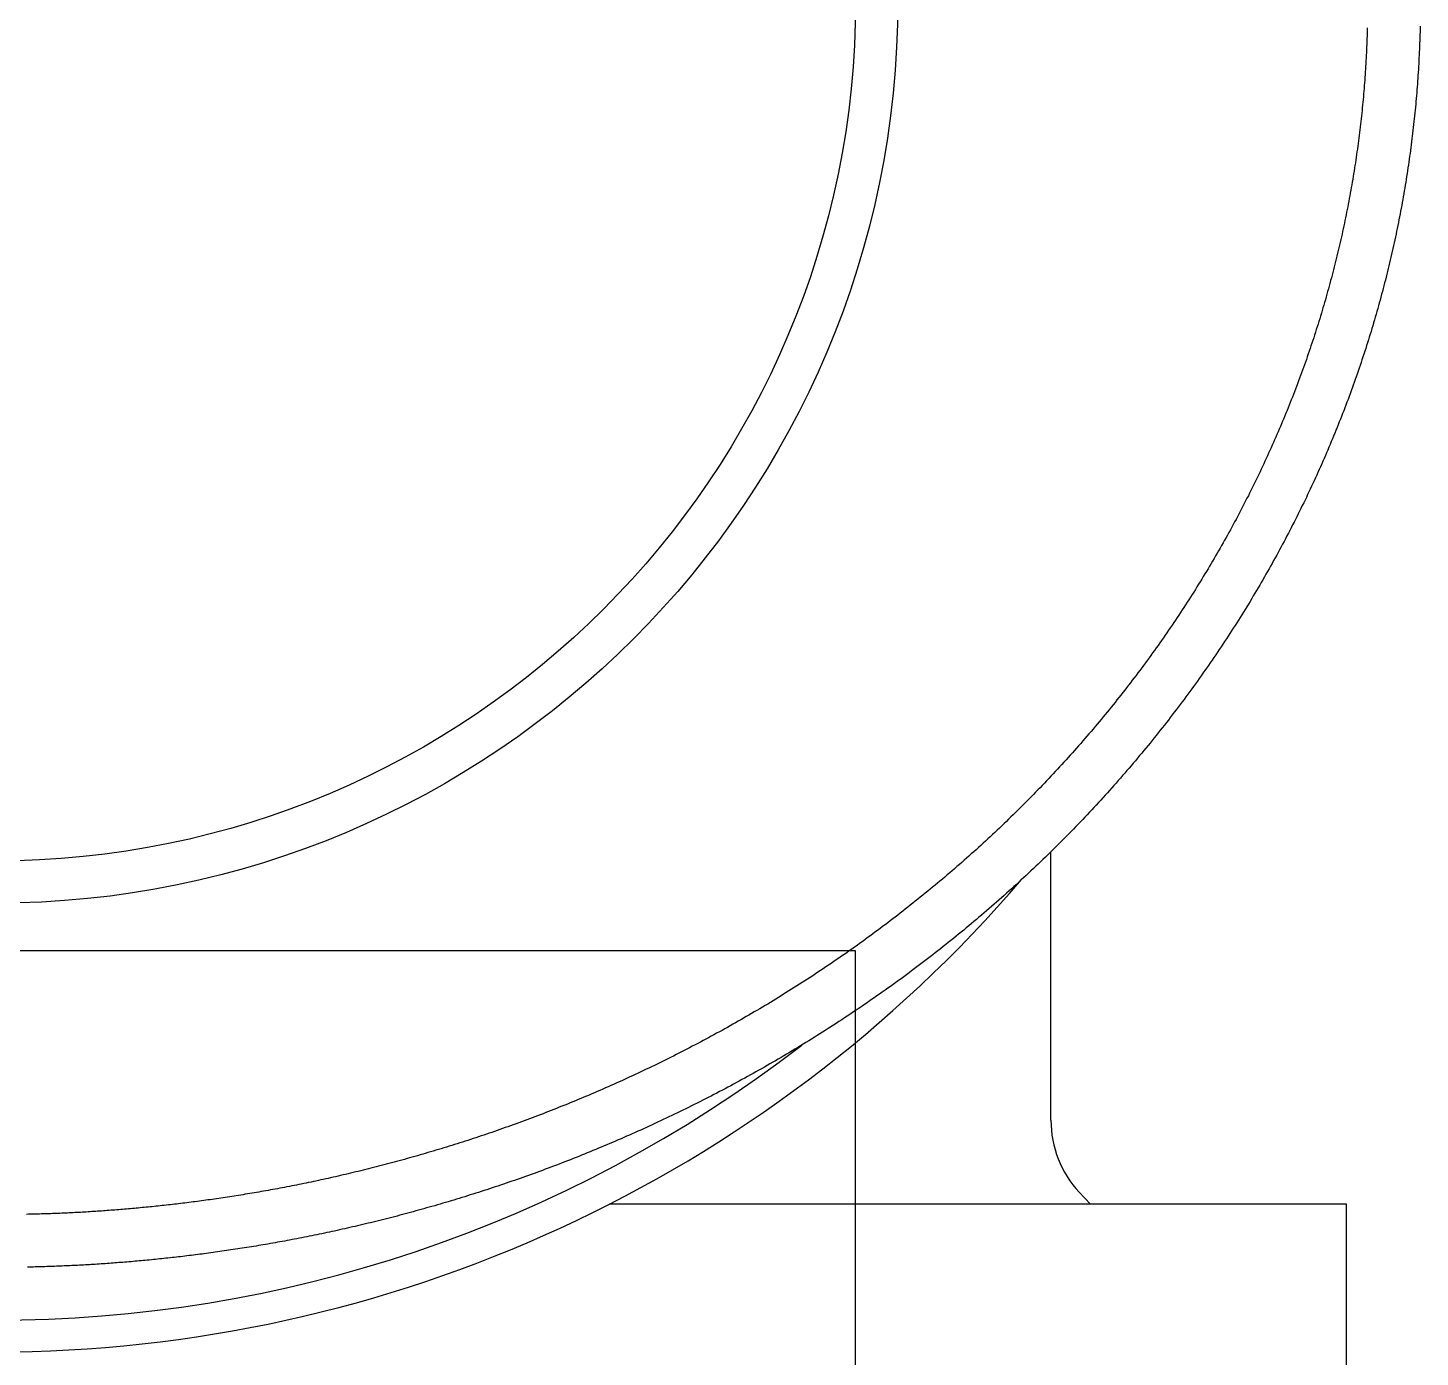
# Model space of a CAD drawing. Extents: x -20 to 97, y -32 to 49.
# Drawn here: x 81.62 to 94.81, y 21.15 to 33.74 of the extents above; entities that cross this region are included whole.
import ezdxf

# ---------------------------------------------------------------- set-up
doc = ezdxf.new("R2010")
doc.units = 0
doc.linetypes.add('DASHED', pattern=[19.05, 12.7, -6.35])
doc.layers.get('0').update_dxf_attribs({"linetype": 'CONTINUOUS'})

msp = doc.modelspace()

# ---------------------------------------------------------------- linework, layer by layer
at = {"color": 7, "linetype": 'CONTINUOUS'}
for p, q in [((91.3136, 23.3942), (91.3136, 25.9385)), ((91.5826, 22.7118), (91.687, 22.6)), ((94.1136, 22.6), (87.1343, 22.6)), ((94.1136, 4.2), (94.1136, 22.6))]:
    msp.add_line(p, q, dxfattribs=at)
at = {"color": 3, "linetype": 'DASHED'}
for p, q in [((89.4636, 25), (73.1636, 25)), ((89.4636, 0.4), (89.4636, 25))]:
    msp.add_line(p, q, dxfattribs=at)
at = {"color": 7}
for points in [[(94.8109, 33.7598, 0), (94.8103, 33.7324, 0), (94.8095, 33.7049, 0), (94.8088, 33.6775, 0), (94.8079, 33.6501, 0), (94.807, 33.6226, 0), (94.8059, 33.5952, 0), (94.8049, 33.5677, 0), (94.8037, 33.5403, 0), (94.8025, 33.5129, 0), (94.8012, 33.4854, 0), (94.7999, 33.458, 0), (94.7984, 33.4305, 0), (94.7969, 33.4031, 0), (94.7954, 33.3757, 0), (94.7937, 33.3482, 0), (94.792, 33.3208, 0), (94.7902, 33.2934, 0), (94.7884, 33.266, 0), (94.7864, 33.2385, 0), (94.7844, 33.2111, 0), (94.7824, 33.1837, 0), (94.7802, 33.1563, 0), (94.778, 33.1289, 0), (94.7757, 33.1014, 0), (94.7734, 33.074, 0), (94.771, 33.0466, 0), (94.7685, 33.0192, 0), (94.7659, 32.9918, 0), (94.7633, 32.9644, 0), (94.7606, 32.937, 0), (94.7578, 32.9096, 0), (94.7549, 32.8822, 0), (94.752, 32.8548, 0), (94.749, 32.8274, 0), (94.746, 32.8, 0), (94.7428, 32.7727, 0), (94.7396, 32.7453, 0), (94.7364, 32.7179, 0), (94.733, 32.6905, 0), (94.7296, 32.6632, 0), (94.7261, 32.6358, 0), (94.7226, 32.6084, 0), (94.7189, 32.5811, 0), (94.7152, 32.5537, 0), (94.7114, 32.5264, 0), (94.7076, 32.499, 0), (94.7037, 32.4717, 0), (94.6997, 32.4443, 0), (94.6956, 32.417, 0), (94.6915, 32.3896, 0), (94.6873, 32.3623, 0), (94.683, 32.335, 0), (94.6787, 32.3077, 0), (94.6743, 32.2803, 0), (94.6698, 32.253, 0), (94.6652, 32.2257, 0), (94.6606, 32.1984, 0), (94.6559, 32.1711, 0), (94.6511, 32.1438, 0), (94.6463, 32.1165, 0), (94.6414, 32.0892, 0), (94.6364, 32.0619, 0), (94.6313, 32.0347, 0), (94.6262, 32.0074, 0), (94.621, 31.9801, 0), (94.6157, 31.9529, 0), (94.6104, 31.9256, 0), (94.605, 31.8984, 0), (94.5995, 31.8711, 0), (94.5939, 31.8439, 0), (94.5883, 31.8166, 0), (94.5826, 31.7894, 0), (94.5768, 31.7622, 0), (94.571, 31.735, 0), (94.565, 31.7078, 0), (94.5591, 31.6805, 0), (94.553, 31.6534, 0), (94.5469, 31.6262, 0), (94.5406, 31.599, 0), (94.5344, 31.5718, 0), (94.528, 31.5446, 0), (94.5216, 31.5175, 0), (94.5151, 31.4903, 0), (94.5085, 31.4631, 0), (94.5019, 31.436, 0), (94.4952, 31.4089, 0), (94.4884, 31.3817, 0), (94.4815, 31.3546, 0), (94.4746, 31.3275, 0), (94.4676, 31.3004, 0), (94.4605, 31.2733, 0), (94.4533, 31.2462, 0), (94.4461, 31.2191, 0), (94.4388, 31.192, 0), (94.4315, 31.1649, 0), (94.424, 31.1379, 0), (94.4165, 31.1108, 0), (94.4089, 31.0838, 0), (94.4013, 31.0567, 0), (94.3935, 31.0297, 0), (94.3857, 31.0027, 0), (94.3778, 30.9757, 0), (94.3699, 30.9487, 0), (94.3619, 30.9217, 0), (94.3538, 30.8947, 0), (94.3456, 30.8677, 0), (94.3374, 30.8407, 0), (94.329, 30.8138, 0), (94.3207, 30.7868, 0), (94.3122, 30.7599, 0), (94.3037, 30.7329, 0), (94.2951, 30.706, 0), (94.2864, 30.6791, 0), (94.2776, 30.6522, 0), (94.2688, 30.6253, 0), (94.2599, 30.5984, 0), (94.2509, 30.5715, 0), (94.2419, 30.5447, 0), (94.2327, 30.5178, 0), (94.2235, 30.491, 0), (94.2143, 30.4641, 0), (94.2049, 30.4373, 0), (94.1955, 30.4105, 0), (94.186, 30.3837, 0), (94.1765, 30.3569, 0), (94.1668, 30.3301, 0), (94.1571, 30.3033, 0), (94.1473, 30.2766, 0), (94.1375, 30.2498, 0), (94.1275, 30.2231, 0), (94.1175, 30.1964, 0), (94.1074, 30.1697, 0), (94.0973, 30.143, 0), (94.087, 30.1163, 0), (94.0767, 30.0896, 0), (94.0664, 30.0629, 0), (94.0559, 30.0363, 0), (94.0454, 30.0096, 0), (94.0348, 29.983, 0), (94.0241, 29.9564, 0), (94.0133, 29.9298, 0), (94.0025, 29.9032, 0), (93.9916, 29.8766, 0), (93.9806, 29.85, 0), (93.9696, 29.8235, 0), (93.9585, 29.797, 0), (93.9473, 29.7704, 0), (93.936, 29.7439, 0), (93.9247, 29.7174, 0), (93.9132, 29.6909, 0), (93.9017, 29.6645, 0), (93.8902, 29.638, 0), (93.8785, 29.6116, 0), (93.8668, 29.5852, 0), (93.855, 29.5587, 0), (93.8431, 29.5323, 0), (93.8312, 29.506, 0), (93.8192, 29.4796, 0), (93.8071, 29.4532, 0), (93.7949, 29.4269, 0), (93.7826, 29.4006, 0), (93.7703, 29.3743, 0), (93.7579, 29.348, 0), (93.7454, 29.3217, 0), (93.7329, 29.2955, 0), (93.7203, 29.2692, 0), (93.7076, 29.243, 0), (93.6948, 29.2168, 0), (93.682, 29.1906, 0), (93.669, 29.1644, 0), (93.656, 29.1382, 0), (93.6429, 29.1121, 0), (93.6298, 29.086, 0), (93.6166, 29.0599, 0), (93.6033, 29.0338, 0), (93.5899, 29.0077, 0), (93.5764, 28.9816, 0), (93.5629, 28.9556, 0), (93.5493, 28.9296, 0), (93.5356, 28.9035, 0), (93.5218, 28.8776, 0), (93.508, 28.8516, 0), (93.4941, 28.8256, 0), (93.4801, 28.7997, 0), (93.466, 28.7738, 0), (93.4519, 28.7479, 0), (93.4377, 28.722, 0), (93.4234, 28.6961, 0), (93.409, 28.6703, 0), (93.3946, 28.6444, 0), (93.38, 28.6186, 0), (93.3654, 28.5928, 0), (93.3508, 28.5671, 0), (93.336, 28.5413, 0), (93.3212, 28.5156, 0), (93.3063, 28.4899, 0), (93.2913, 28.4642, 0), (93.2762, 28.4385, 0), (93.2611, 28.4128, 0), (93.2458, 28.3872, 0), (93.2306, 28.3616, 0), (93.2152, 28.336, 0), (93.1997, 28.3104, 0), (93.1842, 28.2849, 0), (93.1686, 28.2594, 0), (93.1529, 28.2339, 0), (93.1372, 28.2084, 0), (93.1214, 28.1829, 0), (93.1055, 28.1575, 0), (93.0895, 28.1321, 0), (93.0734, 28.1067, 0), (93.0573, 28.0813, 0), (93.0411, 28.056, 0), (93.0248, 28.0307, 0), (93.0084, 28.0054, 0), (92.992, 27.9801, 0), (92.9755, 27.9549, 0), (92.9589, 27.9296, 0), (92.9422, 27.9044, 0), (92.9255, 27.8793, 0), (92.9086, 27.8541, 0), (92.8917, 27.829, 0), (92.8748, 27.8039, 0), (92.8577, 27.7788, 0), (92.8406, 27.7538, 0), (92.8234, 27.7288, 0), (92.8061, 27.7038, 0), (92.7888, 27.6788, 0), (92.7713, 27.6539, 0), (92.7538, 27.629, 0), (92.7363, 27.6041, 0), (92.7186, 27.5793, 0), (92.7009, 27.5545, 0), (92.6831, 27.5297, 0), (92.6652, 27.5049, 0), (92.6472, 27.4802, 0), (92.6292, 27.4555, 0), (92.6111, 27.4308, 0), (92.5929, 27.4061, 0), (92.5746, 27.3815, 0), (92.5563, 27.3569, 0), (92.5379, 27.3324, 0), (92.5194, 27.3078, 0), (92.5008, 27.2833, 0), (92.4822, 27.2589, 0), (92.4635, 27.2344, 0), (92.4447, 27.2101, 0), (92.4258, 27.1857, 0), (92.4069, 27.1614, 0), (92.3879, 27.1371, 0), (92.3688, 27.1128, 0), (92.3496, 27.0886, 0), (92.3304, 27.0644, 0), (92.3111, 27.0403, 0), (92.2918, 27.0162, 0), (92.2723, 26.9921, 0), (92.2528, 26.9681, 0), (92.2332, 26.9441, 0), (92.2136, 26.9201, 0), (92.1939, 26.8962, 0), (92.1741, 26.8723, 0), (92.1542, 26.8485, 0), (92.1343, 26.8247, 0), (92.1143, 26.8009, 0), (92.0942, 26.7772, 0), (92.0741, 26.7535, 0), (92.0539, 26.7299, 0), (92.0336, 26.7063, 0), (92.0133, 26.6827, 0), (91.9929, 26.6592, 0), (91.9724, 26.6357, 0), (91.9518, 26.6123, 0), (91.9312, 26.5889, 0), (91.9106, 26.5656, 0), (91.8898, 26.5423, 0), (91.869, 26.519, 0), (91.8482, 26.4958, 0), (91.8272, 26.4727, 0), (91.8062, 26.4495, 0), (91.7852, 26.4265, 0), (91.764, 26.4034, 0), (91.7428, 26.3805, 0), (91.7216, 26.3575, 0), (91.7003, 26.3346, 0), (91.6789, 26.3118, 0), (91.6574, 26.289, 0), (91.6359, 26.2663, 0), (91.6144, 26.2436, 0), (91.5927, 26.2209, 0), (91.571, 26.1983, 0), (91.5493, 26.1758, 0), (91.5275, 26.1532, 0), (91.5056, 26.1308, 0), (91.4836, 26.1084, 0), (91.4616, 26.086, 0), (91.4396, 26.0637, 0), (91.4175, 26.0415, 0), (91.3953, 26.0193, 0), (91.373, 25.9971, 0), (91.3508, 25.9751, 0), (91.3284, 25.953, 0), (91.306, 25.931, 0), (91.2835, 25.9091, 0), (91.261, 25.8872, 0), (91.2384, 25.8654, 0), (91.2157, 25.8436, 0), (91.193, 25.8219, 0), (91.1703, 25.8002, 0), (91.1475, 25.7786, 0), (91.1246, 25.7571, 0), (91.1017, 25.7356, 0), (91.0787, 25.7141, 0), (91.0557, 25.6927, 0), (91.0326, 25.6714, 0), (91.0094, 25.6501, 0), (90.9863, 25.6289, 0), (90.963, 25.6077, 0), (90.9397, 25.5866, 0), (90.9164, 25.5656, 0), (90.893, 25.5446, 0), (90.8695, 25.5237, 0), (90.846, 25.5028, 0), (90.8225, 25.482, 0), (90.7989, 25.4612, 0), (90.7752, 25.4405, 0), (90.7515, 25.4198, 0), (90.7278, 25.3993, 0), (90.704, 25.3787, 0), (90.6801, 25.3583, 0), (90.6562, 25.3379, 0), (90.6323, 25.3175, 0), (90.6083, 25.2972, 0), (90.5843, 25.277, 0), (90.5602, 25.2568, 0), (90.5361, 25.2367, 0), (90.5119, 25.2167, 0), (90.4877, 25.1967, 0), (90.4634, 25.1767, 0), (90.4391, 25.1569, 0), (90.4148, 25.1371, 0), (90.3904, 25.1173, 0), (90.3659, 25.0976, 0), (90.3414, 25.078, 0), (90.3169, 25.0585, 0), (90.2924, 25.039, 0), (90.2678, 25.0195, 0), (90.2431, 25.0002, 0), (90.2184, 24.9808, 0), (90.1937, 24.9616, 0), (90.169, 24.9424, 0), (90.1442, 24.9233, 0), (90.1193, 24.9042, 0), (90.0944, 24.8853, 0), (90.0695, 24.8663, 0), (90.0446, 24.8475, 0), (90.0196, 24.8287, 0), (89.9945, 24.8099, 0), (89.9695, 24.7913, 0), (89.9444, 24.7727, 0), (89.9192, 24.7541, 0), (89.894, 24.7356, 0), (89.8688, 24.7172, 0), (89.8436, 24.6989, 0), (89.8183, 24.6806, 0), (89.793, 24.6624, 0), (89.7676, 24.6443, 0), (89.7423, 24.6262, 0), (89.7169, 24.6082, 0), (89.6914, 24.5903, 0), (89.6659, 24.5724, 0), (89.6404, 24.5546, 0), (89.6149, 24.5368, 0), (89.5893, 24.5192, 0), (89.5637, 24.5016, 0), (89.5381, 24.484, 0), (89.5124, 24.4665, 0), (89.4868, 24.4491, 0), (89.461, 24.4318, 0), (89.4353, 24.4145, 0), (89.4095, 24.3973, 0), (89.3837, 24.3802, 0), (89.3579, 24.3631, 0), (89.3321, 24.3461, 0), (89.3062, 24.3292, 0), (89.2803, 24.3123, 0), (89.2544, 24.2955, 0), (89.2284, 24.2788, 0), (89.2025, 24.2621, 0), (89.1765, 24.2455, 0), (89.1504, 24.229, 0), (89.1244, 24.2125, 0), (89.0983, 24.1962, 0), (89.0723, 24.1798, 0), (89.0461, 24.1636, 0), (89.02, 24.1474, 0), (88.9939, 24.1313, 0), (88.9677, 24.1152, 0), (88.9415, 24.0992, 0), (88.9153, 24.0833, 0), (88.8891, 24.0675, 0), (88.8628, 24.0517, 0), (88.8366, 24.036, 0), (88.8103, 24.0203, 0), (88.784, 24.0048, 0), (88.7576, 23.9893, 0), (88.7313, 23.9738, 0), (88.705, 23.9584, 0), (88.6786, 23.9431, 0), (88.6522, 23.9279, 0), (88.6258, 23.9128, 0), (88.5994, 23.8977, 0), (88.573, 23.8826, 0), (88.5465, 23.8677, 0), (88.5201, 23.8528, 0), (88.4936, 23.838, 0), (88.4671, 23.8232, 0), (88.4406, 23.8085, 0), (88.4141, 23.7939, 0), (88.3876, 23.7794, 0), (88.3611, 23.7649, 0), (88.3345, 23.7505, 0), (88.308, 23.7362, 0), (88.2814, 23.7219, 0), (88.2549, 23.7077, 0), (88.2283, 23.6936, 0), (88.2017, 23.6795, 0), (88.1751, 23.6655, 0), (88.1485, 23.6516, 0), (88.1219, 23.6378, 0), (88.0953, 23.624, 0), (88.0687, 23.6103, 0), (88.0421, 23.5967, 0), (88.0154, 23.5831, 0), (87.9888, 23.5696, 0), (87.9622, 23.5561, 0), (87.9355, 23.5428, 0), (87.9089, 23.5295, 0), (87.8822, 23.5162, 0), (87.8555, 23.5031, 0), (87.8289, 23.49, 0), (87.8022, 23.477, 0), (87.7755, 23.464, 0), (87.7489, 23.4511, 0), (87.7222, 23.4383, 0), (87.6955, 23.4256, 0), (87.6689, 23.4129, 0), (87.6422, 23.4002, 0), (87.6155, 23.3877, 0), (87.5888, 23.3752, 0), (87.5621, 23.3628, 0), (87.5354, 23.3504, 0), (87.5088, 23.3382, 0), (87.4821, 23.3259, 0), (87.4554, 23.3138, 0), (87.4287, 23.3017, 0), (87.402, 23.2897, 0), (87.3753, 23.2777, 0), (87.3487, 23.2659, 0), (87.322, 23.254, 0), (87.2953, 23.2423, 0), (87.2686, 23.2306, 0), (87.242, 23.219, 0), (87.2153, 23.2074, 0), (87.1886, 23.1959, 0), (87.162, 23.1845, 0), (87.1353, 23.1732, 0), (87.1087, 23.1619, 0), (87.082, 23.1506, 0), (87.0554, 23.1395, 0), (87.0287, 23.1284, 0), (87.0021, 23.1173, 0), (86.9755, 23.1064, 0), (86.9488, 23.0955, 0), (86.9222, 23.0846, 0), (86.8956, 23.0739, 0), (86.869, 23.0631, 0), (86.8424, 23.0525, 0), (86.8158, 23.0419, 0), (86.7892, 23.0314, 0), (86.7626, 23.0209, 0), (86.7361, 23.0106, 0), (86.7095, 23.0002, 0), (86.6829, 22.99, 0), (86.6564, 22.9798, 0), (86.6299, 22.9696, 0), (86.6033, 22.9596, 0), (86.5768, 22.9495, 0), (86.5503, 22.9396, 0), (86.5238, 22.9297, 0), (86.4973, 22.9199, 0), (86.4708, 22.9101, 0), (86.4444, 22.9004, 0), (86.4179, 22.8908, 0), (86.3915, 22.8812, 0), (86.365, 22.8717, 0), (86.3386, 22.8623, 0), (86.3122, 22.8529, 0), (86.2858, 22.8436, 0), (86.2594, 22.8343, 0), (86.2331, 22.8251, 0), (86.2067, 22.816, 0), (86.1804, 22.8069, 0), (86.1541, 22.7979, 0), (86.1278, 22.789, 0), (86.1015, 22.7801, 0), (86.0752, 22.7713, 0), (86.049, 22.7625, 0), (86.0227, 22.7538, 0), (85.9965, 22.7452, 0), (85.9703, 22.7366, 0), (85.9441, 22.7281, 0), (85.918, 22.7196, 0), (85.8919, 22.7112, 0), (85.8658, 22.7029, 0), (85.8397, 22.6946, 0), (85.8136, 22.6864, 0), (85.7876, 22.6783, 0), (85.7616, 22.6702, 0), (85.7356, 22.6621, 0), (85.7096, 22.6542, 0), (85.6837, 22.6463, 0), (85.6578, 22.6384, 0), (85.6319, 22.6306, 0), (85.606, 22.6229, 0), (85.5802, 22.6152, 0), (85.5544, 22.6076, 0), (85.5286, 22.6001, 0), (85.5029, 22.5926, 0), (85.4772, 22.5851, 0), (85.4515, 22.5778, 0), (85.4258, 22.5704, 0), (85.4002, 22.5632, 0), (85.3746, 22.556, 0), (85.3491, 22.5488, 0), (85.3236, 22.5418, 0), (85.2981, 22.5347, 0), (85.2726, 22.5278, 0), (85.2472, 22.5209, 0), (85.2218, 22.514, 0), (85.1965, 22.5072, 0), (85.1712, 22.5005, 0), (85.1459, 22.4938, 0), (85.1207, 22.4872, 0), (85.0955, 22.4806, 0), (85.0704, 22.4741, 0), (85.0453, 22.4677, 0), (85.0202, 22.4613, 0), (84.9951, 22.4549, 0), (84.9702, 22.4487, 0), (84.9452, 22.4424, 0), (84.9203, 22.4363, 0), (84.8954, 22.4301, 0), (84.8706, 22.4241, 0), (84.8458, 22.4181, 0), (84.8211, 22.4121, 0), (84.7964, 22.4063, 0), (84.7718, 22.4004, 0), (84.7472, 22.3946, 0), (84.7226, 22.3889, 0), (84.6981, 22.3833, 0), (84.6737, 22.3776, 0), (84.6493, 22.3721, 0), (84.6249, 22.3666, 0), (84.6006, 22.3611, 0), (84.5764, 22.3557, 0), (84.5522, 22.3504, 0), (84.528, 22.3451, 0), (84.5039, 22.3399, 0), (84.4799, 22.3347, 0), (84.4559, 22.3296, 0), (84.4319, 22.3245, 0), (84.4081, 22.3195, 0), (84.3842, 22.3145, 0), (84.3605, 22.3096, 0), (84.3368, 22.3048, 0), (84.3131, 22.2999, 0), (84.2895, 22.2952, 0), (84.266, 22.2905, 0), (84.2425, 22.2858, 0), (84.2191, 22.2812, 0), (84.1958, 22.2767, 0), (84.1725, 22.2722, 0), (84.1492, 22.2677, 0), (84.1261, 22.2633, 0), (84.103, 22.2589, 0), (84.0799, 22.2546, 0), (84.0569, 22.2504, 0), (84.034, 22.2462, 0), (84.0112, 22.242, 0), (83.9884, 22.2379, 0), (83.9657, 22.2338, 0), (83.943, 22.2298, 0), (83.9204, 22.2258, 0), (83.8979, 22.2219, 0), (83.8754, 22.218, 0), (83.853, 22.2142, 0), (83.8307, 22.2104, 0), (83.8085, 22.2067, 0), (83.7863, 22.203, 0), (83.7642, 22.1994, 0), (83.7421, 22.1958, 0), (83.7201, 22.1922, 0), (83.6982, 22.1887, 0), (83.6764, 22.1852, 0), (83.6546, 22.1818, 0), (83.6329, 22.1784, 0), (83.6113, 22.1751, 0), (83.5897, 22.1718, 0), (83.5683, 22.1685, 0), (83.5468, 22.1653, 0), (83.5255, 22.1622, 0), (83.5042, 22.159, 0), (83.4829, 22.1559, 0), (83.4618, 22.1529, 0), (83.4407, 22.1499, 0), (83.4196, 22.1469, 0), (83.3986, 22.144, 0), (83.3777, 22.1411, 0), (83.3568, 22.1382, 0), (83.336, 22.1354, 0), (83.3152, 22.1326, 0), (83.2945, 22.1299, 0), (83.2739, 22.1272, 0), (83.2533, 22.1245, 0), (83.2328, 22.1218, 0), (83.2123, 22.1192, 0), (83.1918, 22.1167, 0), (83.1715, 22.1141, 0), (83.1511, 22.1116, 0), (83.1309, 22.1092, 0), (83.1107, 22.1068, 0), (83.0905, 22.1044, 0), (83.0704, 22.102, 0), (83.0503, 22.0997, 0), (83.0303, 22.0974, 0), (83.0103, 22.0951, 0), (82.9904, 22.0929, 0), (82.9705, 22.0907, 0), (82.9507, 22.0885, 0), (82.9309, 22.0864, 0), (82.9111, 22.0843, 0), (82.8914, 22.0822, 0), (82.8718, 22.0802, 0), (82.8521, 22.0782, 0), (82.8326, 22.0762, 0), (82.813, 22.0742, 0), (82.7936, 22.0723, 0), (82.7741, 22.0704, 0), (82.7547, 22.0686, 0), (82.7353, 22.0667, 0), (82.716, 22.0649, 0), (82.6967, 22.0631, 0), (82.6774, 22.0614, 0), (82.6582, 22.0596, 0), (82.639, 22.0579, 0), (82.6199, 22.0563, 0), (82.6007, 22.0546, 0), (82.5817, 22.053, 0), (82.5626, 22.0514, 0), (82.5436, 22.0498, 0), (82.5246, 22.0483, 0), (82.5057, 22.0467, 0), (82.4867, 22.0453, 0), (82.4678, 22.0438, 0), (82.449, 22.0423, 0), (82.4302, 22.0409, 0), (82.4114, 22.0395, 0), (82.3926, 22.0382, 0), (82.3738, 22.0368, 0), (82.3551, 22.0355, 0), (82.3364, 22.0343, 0), (82.3178, 22.033, 0), (82.2991, 22.0318, 0), (82.2805, 22.0305, 0), (82.2619, 22.0294, 0), (82.2433, 22.0282, 0), (82.2248, 22.0271, 0), (82.2063, 22.026, 0), (82.1878, 22.0249, 0), (82.1693, 22.0238, 0), (82.1508, 22.0228, 0), (82.1324, 22.0218, 0), (82.1139, 22.0208, 0), (82.0955, 22.0198, 0), (82.0772, 22.0189, 0), (82.0588, 22.018, 0), (82.0404, 22.0171, 0), (82.0221, 22.0162, 0), (82.0038, 22.0154, 0), (81.9855, 22.0145, 0), (81.9672, 22.0137, 0), (81.9489, 22.013, 0), (81.9307, 22.0122, 0), (81.9124, 22.0115, 0), (81.8942, 22.0108, 0), (81.876, 22.0101, 0), (81.8577, 22.0095, 0), (81.8395, 22.0088, 0), (81.8214, 22.0082, 0), (81.8032, 22.0076, 0), (81.785, 22.0071, 0), (81.7668, 22.0065, 0), (81.7487, 22.006, 0), (81.7305, 22.0055, 0), (81.7124, 22.005, 0), (81.6942, 22.0046, 0), (81.6761, 22.0041, 0), (81.658, 22.0037, 0), (81.6398, 22.0033, 0), (81.6217, 22.003, 0)], [(94.3104, 33.7449, 0), (94.3097, 33.7188, 0), (94.309, 33.6926, 0), (94.3082, 33.6665, 0), (94.3073, 33.6403, 0), (94.3063, 33.6141, 0), (94.3053, 33.588, 0), (94.3042, 33.5618, 0), (94.303, 33.5357, 0), (94.3018, 33.5095, 0), (94.3005, 33.4834, 0), (94.2991, 33.4572, 0), (94.2977, 33.4311, 0), (94.2962, 33.4049, 0), (94.2946, 33.3788, 0), (94.293, 33.3526, 0), (94.2913, 33.3265, 0), (94.2895, 33.3004, 0), (94.2877, 33.2742, 0), (94.2858, 33.2481, 0), (94.2838, 33.2219, 0), (94.2818, 33.1958, 0), (94.2797, 33.1697, 0), (94.2775, 33.1435, 0), (94.2753, 33.1174, 0), (94.273, 33.0913, 0), (94.2706, 33.0652, 0), (94.2681, 33.039, 0), (94.2656, 33.0129, 0), (94.2631, 32.9868, 0), (94.2604, 32.9607, 0), (94.2577, 32.9346, 0), (94.2549, 32.9084, 0), (94.2521, 32.8823, 0), (94.2491, 32.8562, 0), (94.2462, 32.8301, 0), (94.2431, 32.804, 0), (94.24, 32.7779, 0), (94.2368, 32.7518, 0), (94.2335, 32.7257, 0), (94.2302, 32.6996, 0), (94.2268, 32.6735, 0), (94.2233, 32.6475, 0), (94.2198, 32.6214, 0), (94.2162, 32.5953, 0), (94.2126, 32.5692, 0), (94.2088, 32.5431, 0), (94.205, 32.5171, 0), (94.2012, 32.491, 0), (94.1972, 32.4649, 0), (94.1932, 32.4389, 0), (94.1891, 32.4128, 0), (94.185, 32.3868, 0), (94.1808, 32.3607, 0), (94.1765, 32.3347, 0), (94.1722, 32.3086, 0), (94.1678, 32.2826, 0), (94.1633, 32.2566, 0), (94.1587, 32.2305, 0), (94.1541, 32.2045, 0), (94.1494, 32.1785, 0), (94.1447, 32.1525, 0), (94.1398, 32.1265, 0), (94.1349, 32.1005, 0), (94.13, 32.0745, 0), (94.125, 32.0485, 0), (94.1199, 32.0225, 0), (94.1147, 31.9965, 0), (94.1095, 31.9705, 0), (94.1042, 31.9445, 0), (94.0988, 31.9185, 0), (94.0933, 31.8926, 0), (94.0878, 31.8666, 0), (94.0823, 31.8406, 0), (94.0766, 31.8147, 0), (94.0709, 31.7887, 0), (94.0651, 31.7628, 0), (94.0593, 31.7369, 0), (94.0533, 31.7109, 0), (94.0473, 31.685, 0), (94.0413, 31.6591, 0), (94.0352, 31.6332, 0), (94.029, 31.6073, 0), (94.0227, 31.5814, 0), (94.0164, 31.5555, 0), (94.01, 31.5296, 0), (94.0035, 31.5037, 0), (93.9969, 31.4778, 0), (93.9903, 31.4519, 0), (93.9836, 31.4261, 0), (93.9769, 31.4002, 0), (93.9701, 31.3744, 0), (93.9632, 31.3485, 0), (93.9562, 31.3227, 0), (93.9492, 31.2968, 0), (93.9421, 31.271, 0), (93.9349, 31.2452, 0), (93.9277, 31.2194, 0), (93.9204, 31.1936, 0), (93.913, 31.1678, 0), (93.9055, 31.142, 0), (93.898, 31.1162, 0), (93.8904, 31.0905, 0), (93.8828, 31.0647, 0), (93.875, 31.0389, 0), (93.8673, 31.0132, 0), (93.8594, 30.9875, 0), (93.8514, 30.9617, 0), (93.8434, 30.936, 0), (93.8354, 30.9103, 0), (93.8272, 30.8846, 0), (93.819, 30.8589, 0), (93.8107, 30.8332, 0), (93.8024, 30.8075, 0), (93.7939, 30.7818, 0), (93.7854, 30.7562, 0), (93.7769, 30.7305, 0), (93.7682, 30.7049, 0), (93.7595, 30.6792, 0), (93.7507, 30.6536, 0), (93.7419, 30.628, 0), (93.733, 30.6024, 0), (93.724, 30.5768, 0), (93.7149, 30.5512, 0), (93.7058, 30.5256, 0), (93.6966, 30.5, 0), (93.6873, 30.4745, 0), (93.678, 30.4489, 0), (93.6685, 30.4234, 0), (93.6591, 30.3979, 0), (93.6495, 30.3723, 0), (93.6399, 30.3468, 0), (93.6302, 30.3213, 0), (93.6204, 30.2958, 0), (93.6106, 30.2704, 0), (93.6006, 30.2449, 0), (93.5907, 30.2194, 0), (93.5806, 30.194, 0), (93.5705, 30.1685, 0), (93.5603, 30.1431, 0), (93.55, 30.1177, 0), (93.5397, 30.0923, 0), (93.5293, 30.0669, 0), (93.5188, 30.0416, 0), (93.5082, 30.0162, 0), (93.4976, 29.9908, 0), (93.4869, 29.9655, 0), (93.4761, 29.9402, 0), (93.4653, 29.9149, 0), (93.4544, 29.8896, 0), (93.4434, 29.8643, 0), (93.4323, 29.839, 0), (93.4212, 29.8137, 0), (93.41, 29.7885, 0), (93.3987, 29.7632, 0), (93.3874, 29.738, 0), (93.376, 29.7128, 0), (93.3645, 29.6876, 0), (93.3529, 29.6624, 0), (93.3413, 29.6373, 0), (93.3296, 29.6121, 0), (93.3178, 29.587, 0), (93.306, 29.5618, 0), (93.294, 29.5367, 0), (93.282, 29.5116, 0), (93.27, 29.4865, 0), (93.2578, 29.4615, 0), (93.2456, 29.4364, 0), (93.2333, 29.4114, 0), (93.221, 29.3863, 0), (93.2086, 29.3613, 0), (93.196, 29.3363, 0), (93.1835, 29.3113, 0), (93.1708, 29.2864, 0), (93.1581, 29.2614, 0), (93.1453, 29.2365, 0), (93.1324, 29.2116, 0), (93.1195, 29.1867, 0), (93.1065, 29.1618, 0), (93.0934, 29.1369, 0), (93.0803, 29.1121, 0), (93.067, 29.0872, 0), (93.0537, 29.0624, 0), (93.0403, 29.0376, 0), (93.0269, 29.0128, 0), (93.0134, 28.988, 0), (92.9998, 28.9633, 0), (92.9861, 28.9385, 0), (92.9723, 28.9138, 0), (92.9585, 28.8891, 0), (92.9446, 28.8644, 0), (92.9306, 28.8397, 0), (92.9166, 28.8151, 0), (92.9025, 28.7904, 0), (92.8883, 28.7658, 0), (92.874, 28.7412, 0), (92.8597, 28.7166, 0), (92.8453, 28.6921, 0), (92.8308, 28.6675, 0), (92.8162, 28.643, 0), (92.8016, 28.6185, 0), (92.7869, 28.594, 0), (92.7721, 28.5695, 0), (92.7572, 28.5451, 0), (92.7423, 28.5206, 0), (92.7273, 28.4962, 0), (92.7122, 28.4718, 0), (92.6971, 28.4475, 0), (92.6819, 28.4231, 0), (92.6666, 28.3988, 0), (92.6512, 28.3745, 0), (92.6357, 28.3502, 0), (92.6202, 28.3259, 0), (92.6046, 28.3017, 0), (92.589, 28.2775, 0), (92.5732, 28.2533, 0), (92.5574, 28.2291, 0), (92.5415, 28.205, 0), (92.5256, 28.1808, 0), (92.5095, 28.1567, 0), (92.4934, 28.1327, 0), (92.4772, 28.1086, 0), (92.461, 28.0846, 0), (92.4447, 28.0606, 0), (92.4283, 28.0366, 0), (92.4118, 28.0126, 0), (92.3952, 27.9887, 0), (92.3786, 27.9648, 0), (92.3619, 27.9409, 0), (92.3451, 27.9171, 0), (92.3283, 27.8932, 0), (92.3114, 27.8694, 0), (92.2944, 27.8456, 0), (92.2773, 27.8219, 0), (92.2602, 27.7982, 0), (92.243, 27.7745, 0), (92.2257, 27.7508, 0), (92.2084, 27.7271, 0), (92.1909, 27.7035, 0), (92.1734, 27.6799, 0), (92.1559, 27.6564, 0), (92.1382, 27.6328, 0), (92.1205, 27.6093, 0), (92.1027, 27.5858, 0), (92.0848, 27.5624, 0), (92.0669, 27.539, 0), (92.0489, 27.5156, 0), (92.0308, 27.4923, 0), (92.0127, 27.4689, 0), (91.9944, 27.4457, 0), (91.9762, 27.4224, 0), (91.9578, 27.3992, 0), (91.9394, 27.376, 0), (91.9209, 27.3528, 0), (91.9023, 27.3297, 0), (91.8837, 27.3067, 0), (91.865, 27.2836, 0), (91.8462, 27.2606, 0), (91.8273, 27.2376, 0), (91.8084, 27.2147, 0), (91.7894, 27.1918, 0), (91.7704, 27.1689, 0), (91.7513, 27.1461, 0), (91.7321, 27.1233, 0), (91.7129, 27.1006, 0), (91.6935, 27.0778, 0), (91.6742, 27.0552, 0), (91.6547, 27.0325, 0), (91.6352, 27.0099, 0), (91.6156, 26.9874, 0), (91.596, 26.9649, 0), (91.5763, 26.9424, 0), (91.5565, 26.92, 0), (91.5367, 26.8976, 0), (91.5168, 26.8752, 0), (91.4968, 26.8529, 0), (91.4768, 26.8306, 0), (91.4567, 26.8084, 0), (91.4366, 26.7862, 0), (91.4163, 26.7641, 0), (91.3961, 26.742, 0), (91.3757, 26.7199, 0), (91.3553, 26.6979, 0), (91.3349, 26.6759, 0), (91.3143, 26.654, 0), (91.2938, 26.6321, 0), (91.2731, 26.6103, 0), (91.2524, 26.5885, 0), (91.2316, 26.5668, 0), (91.2108, 26.5451, 0), (91.1899, 26.5234, 0), (91.169, 26.5018, 0), (91.148, 26.4802, 0), (91.1269, 26.4587, 0), (91.1058, 26.4373, 0), (91.0846, 26.4159, 0), (91.0634, 26.3945, 0), (91.0421, 26.3732, 0), (91.0207, 26.3519, 0), (90.9993, 26.3307, 0), (90.9778, 26.3095, 0), (90.9563, 26.2884, 0), (90.9347, 26.2673, 0), (90.9131, 26.2463, 0), (90.8914, 26.2254, 0), (90.8696, 26.2044, 0), (90.8478, 26.1836, 0), (90.826, 26.1628, 0), (90.804, 26.142, 0), (90.7821, 26.1213, 0), (90.76, 26.1006, 0), (90.738, 26.08, 0), (90.7158, 26.0595, 0), (90.6937, 26.039, 0), (90.6714, 26.0185, 0), (90.6491, 25.9982, 0), (90.6268, 25.9778, 0), (90.6044, 25.9575, 0), (90.582, 25.9373, 0), (90.5595, 25.9171, 0), (90.5369, 25.897, 0), (90.5144, 25.8769, 0), (90.4917, 25.8569, 0), (90.469, 25.837, 0), (90.4463, 25.8171, 0), (90.4235, 25.7972, 0), (90.4007, 25.7774, 0), (90.3778, 25.7577, 0), (90.3549, 25.738, 0), (90.3319, 25.7184, 0), (90.3089, 25.6988, 0), (90.2858, 25.6793, 0), (90.2627, 25.6599, 0), (90.2396, 25.6405, 0), (90.2164, 25.6212, 0), (90.1931, 25.6019, 0), (90.1698, 25.5827, 0), (90.1465, 25.5635, 0), (90.1231, 25.5444, 0), (90.0997, 25.5253, 0), (90.0763, 25.5063, 0), (90.0528, 25.4874, 0), (90.0292, 25.4685, 0), (90.0056, 25.4497, 0), (89.982, 25.431, 0), (89.9584, 25.4123, 0), (89.9346, 25.3936, 0), (89.9109, 25.3751, 0), (89.8871, 25.3566, 0), (89.8633, 25.3381, 0), (89.8394, 25.3197, 0), (89.8155, 25.3014, 0), (89.7916, 25.2831, 0), (89.7676, 25.2649, 0), (89.7436, 25.2467, 0), (89.7196, 25.2287, 0), (89.6955, 25.2106, 0), (89.6713, 25.1927, 0), (89.6472, 25.1748, 0), (89.623, 25.1569, 0), (89.5988, 25.1391, 0), (89.5745, 25.1214, 0), (89.5502, 25.1038, 0), (89.5259, 25.0862, 0), (89.5015, 25.0687, 0), (89.4771, 25.0512, 0), (89.4527, 25.0338, 0), (89.4282, 25.0165, 0), (89.4037, 24.9992, 0), (89.3792, 24.982, 0), (89.3546, 24.9649, 0), (89.3301, 24.9478, 0), (89.3054, 24.9308, 0), (89.2808, 24.9138, 0), (89.2561, 24.8969, 0), (89.2314, 24.8801, 0), (89.2067, 24.8633, 0), (89.1819, 24.8466, 0), (89.1572, 24.83, 0), (89.1323, 24.8135, 0), (89.1075, 24.797, 0), (89.0826, 24.7805, 0), (89.0577, 24.7641, 0), (89.0328, 24.7478, 0), (89.0079, 24.7316, 0), (88.9829, 24.7154, 0), (88.9579, 24.6993, 0), (88.9329, 24.6832, 0), (88.9079, 24.6673, 0), (88.8828, 24.6513, 0), (88.8577, 24.6355, 0), (88.8326, 24.6197, 0), (88.8075, 24.604, 0), (88.7823, 24.5883, 0), (88.7572, 24.5727, 0), (88.732, 24.5572, 0), (88.7068, 24.5417, 0), (88.6815, 24.5263, 0), (88.6563, 24.511, 0), (88.631, 24.4957, 0), (88.6057, 24.4805, 0), (88.5804, 24.4654, 0), (88.5551, 24.4503, 0), (88.5297, 24.4353, 0), (88.5044, 24.4204, 0), (88.479, 24.4055, 0), (88.4536, 24.3907, 0), (88.4282, 24.3759, 0), (88.4027, 24.3612, 0), (88.3773, 24.3466, 0), (88.3518, 24.3321, 0), (88.3264, 24.3176, 0), (88.3009, 24.3032, 0), (88.2754, 24.2888, 0), (88.2499, 24.2745, 0), (88.2244, 24.2603, 0), (88.1988, 24.2462, 0), (88.1733, 24.2321, 0), (88.1477, 24.2181, 0), (88.1221, 24.2041, 0), (88.0965, 24.1902, 0), (88.071, 24.1764, 0), (88.0454, 24.1627, 0), (88.0197, 24.149, 0), (87.9941, 24.1354, 0), (87.9685, 24.1218, 0), (87.9428, 24.1083, 0), (87.9172, 24.0949, 0), (87.8915, 24.0815, 0), (87.8659, 24.0683, 0), (87.8402, 24.055, 0), (87.8145, 24.0419, 0), (87.7889, 24.0288, 0), (87.7632, 24.0158, 0), (87.7375, 24.0028, 0), (87.7118, 23.9899, 0), (87.6861, 23.9771, 0), (87.6604, 23.9643, 0), (87.6347, 23.9517, 0), (87.6089, 23.939, 0), (87.5832, 23.9265, 0), (87.5575, 23.914, 0), (87.5318, 23.9015, 0), (87.506, 23.8892, 0), (87.4803, 23.8769, 0), (87.4546, 23.8646, 0), (87.4288, 23.8525, 0), (87.4031, 23.8403, 0), (87.3774, 23.8283, 0), (87.3516, 23.8163, 0), (87.3259, 23.8044, 0), (87.3001, 23.7926, 0), (87.2744, 23.7808, 0), (87.2487, 23.7691, 0), (87.2229, 23.7574, 0), (87.1972, 23.7458, 0), (87.1714, 23.7343, 0), (87.1457, 23.7228, 0), (87.1199, 23.7114, 0), (87.0942, 23.7001, 0), (87.0685, 23.6888, 0), (87.0427, 23.6776, 0), (87.017, 23.6664, 0), (86.9913, 23.6553, 0), (86.9655, 23.6443, 0), (86.9398, 23.6333, 0), (86.9141, 23.6224, 0), (86.8884, 23.6116, 0), (86.8626, 23.6008, 0), (86.8369, 23.5901, 0), (86.8112, 23.5795, 0), (86.7855, 23.5689, 0), (86.7598, 23.5584, 0), (86.7341, 23.5479, 0), (86.7084, 23.5375, 0), (86.6828, 23.5272, 0), (86.6571, 23.5169, 0), (86.6314, 23.5067, 0), (86.6058, 23.4965, 0), (86.5801, 23.4864, 0), (86.5544, 23.4764, 0), (86.5288, 23.4664, 0), (86.5032, 23.4565, 0), (86.4775, 23.4467, 0), (86.4519, 23.4369, 0), (86.4263, 23.4272, 0), (86.4007, 23.4175, 0), (86.3751, 23.4079, 0), (86.3495, 23.3984, 0), (86.324, 23.3889, 0), (86.2984, 23.3795, 0), (86.2728, 23.3701, 0), (86.2473, 23.3608, 0), (86.2218, 23.3515, 0), (86.1962, 23.3424, 0), (86.1707, 23.3332, 0), (86.1452, 23.3242, 0), (86.1197, 23.3152, 0), (86.0943, 23.3062, 0), (86.0688, 23.2974, 0), (86.0434, 23.2886, 0), (86.0179, 23.2798, 0), (85.9925, 23.2711, 0), (85.9671, 23.2625, 0), (85.9417, 23.2539, 0), (85.9164, 23.2454, 0), (85.891, 23.2369, 0), (85.8657, 23.2285, 0), (85.8404, 23.2202, 0), (85.8151, 23.2119, 0), (85.7898, 23.2036, 0), (85.7645, 23.1955, 0), (85.7393, 23.1874, 0), (85.7141, 23.1793, 0), (85.6889, 23.1713, 0), (85.6637, 23.1634, 0), (85.6386, 23.1555, 0), (85.6134, 23.1477, 0), (85.5883, 23.14, 0), (85.5632, 23.1323, 0), (85.5382, 23.1246, 0), (85.5132, 23.117, 0), (85.4882, 23.1095, 0), (85.4632, 23.1021, 0), (85.4382, 23.0946, 0), (85.4133, 23.0873, 0), (85.3884, 23.08, 0), (85.3635, 23.0728, 0), (85.3387, 23.0656, 0), (85.3139, 23.0585, 0), (85.2891, 23.0514, 0), (85.2644, 23.0444, 0), (85.2397, 23.0374, 0), (85.215, 23.0305, 0), (85.1903, 23.0237, 0), (85.1657, 23.0169, 0), (85.1411, 23.0102, 0), (85.1166, 23.0035, 0), (85.092, 22.9969, 0), (85.0676, 22.9903, 0), (85.0431, 22.9838, 0), (85.0187, 22.9773, 0), (84.9943, 22.9709, 0), (84.97, 22.9646, 0), (84.9457, 22.9583, 0), (84.9214, 22.9521, 0), (84.8972, 22.9459, 0), (84.873, 22.9398, 0), (84.8488, 22.9337, 0), (84.8247, 22.9277, 0), (84.8007, 22.9217, 0), (84.7766, 22.9158, 0), (84.7527, 22.91, 0), (84.7287, 22.9042, 0), (84.7048, 22.8984, 0), (84.681, 22.8927, 0), (84.6571, 22.8871, 0), (84.6334, 22.8815, 0), (84.6097, 22.876, 0), (84.586, 22.8705, 0), (84.5623, 22.8651, 0), (84.5388, 22.8597, 0), (84.5152, 22.8544, 0), (84.4917, 22.8491, 0), (84.4683, 22.8439, 0), (84.4449, 22.8388, 0), (84.4216, 22.8337, 0), (84.3983, 22.8286, 0), (84.375, 22.8236, 0), (84.3518, 22.8186, 0), (84.3287, 22.8137, 0), (84.3056, 22.8089, 0), (84.2826, 22.8041, 0), (84.2596, 22.7993, 0), (84.2367, 22.7946, 0), (84.2139, 22.79, 0), (84.1911, 22.7854, 0), (84.1683, 22.7808, 0), (84.1456, 22.7763, 0), (84.123, 22.7719, 0), (84.1004, 22.7675, 0), (84.0779, 22.7631, 0), (84.0555, 22.7588, 0), (84.0331, 22.7546, 0), (84.0107, 22.7504, 0), (83.9885, 22.7462, 0), (83.9662, 22.7421, 0), (83.9441, 22.738, 0), (83.922, 22.734, 0), (83.9, 22.73, 0), (83.878, 22.7261, 0), (83.8561, 22.7222, 0), (83.8343, 22.7184, 0), (83.8125, 22.7146, 0), (83.7908, 22.7108, 0), (83.7691, 22.7071, 0), (83.7475, 22.7035, 0), (83.726, 22.6999, 0), (83.7046, 22.6963, 0), (83.6832, 22.6928, 0), (83.6619, 22.6893, 0), (83.6406, 22.6858, 0), (83.6195, 22.6824, 0), (83.5983, 22.6791, 0), (83.5773, 22.6758, 0), (83.5563, 22.6725, 0), (83.5354, 22.6693, 0), (83.5146, 22.6661, 0), (83.4938, 22.663, 0), (83.4731, 22.6599, 0), (83.4524, 22.6568, 0), (83.4319, 22.6538, 0), (83.4113, 22.6508, 0), (83.3909, 22.6478, 0), (83.3704, 22.6449, 0), (83.3501, 22.642, 0), (83.3298, 22.6392, 0), (83.3096, 22.6364, 0), (83.2894, 22.6336, 0), (83.2692, 22.6309, 0), (83.2492, 22.6282, 0), (83.2292, 22.6256, 0), (83.2092, 22.623, 0), (83.1893, 22.6204, 0), (83.1694, 22.6178, 0), (83.1496, 22.6153, 0), (83.1299, 22.6128, 0), (83.1102, 22.6104, 0), (83.0905, 22.608, 0), (83.0709, 22.6056, 0), (83.0514, 22.6032, 0), (83.0319, 22.6009, 0), (83.0124, 22.5986, 0), (82.993, 22.5964, 0), (82.9737, 22.5942, 0), (82.9543, 22.592, 0), (82.9351, 22.5898, 0), (82.9159, 22.5877, 0), (82.8967, 22.5856, 0), (82.8775, 22.5836, 0), (82.8585, 22.5815, 0), (82.8394, 22.5795, 0), (82.8204, 22.5775, 0), (82.8014, 22.5756, 0), (82.7825, 22.5737, 0), (82.7636, 22.5718, 0), (82.7448, 22.5699, 0), (82.726, 22.5681, 0), (82.7072, 22.5663, 0), (82.6885, 22.5645, 0), (82.6698, 22.5628, 0), (82.6511, 22.561, 0), (82.6325, 22.5593, 0), (82.6139, 22.5577, 0), (82.5953, 22.556, 0), (82.5768, 22.5544, 0), (82.5583, 22.5528, 0), (82.5399, 22.5512, 0), (82.5215, 22.5497, 0), (82.5031, 22.5482, 0), (82.4847, 22.5467, 0), (82.4664, 22.5452, 0), (82.4481, 22.5438, 0), (82.4298, 22.5423, 0), (82.4116, 22.541, 0), (82.3934, 22.5396, 0), (82.3752, 22.5382, 0), (82.357, 22.5369, 0), (82.3389, 22.5356, 0), (82.3208, 22.5344, 0), (82.3027, 22.5331, 0), (82.2847, 22.5319, 0), (82.2666, 22.5307, 0), (82.2486, 22.5295, 0), (82.2307, 22.5284, 0), (82.2127, 22.5273, 0), (82.1948, 22.5262, 0), (82.1769, 22.5251, 0), (82.159, 22.5241, 0), (82.1411, 22.523, 0), (82.1232, 22.522, 0), (82.1054, 22.5211, 0), (82.0876, 22.5201, 0), (82.0698, 22.5192, 0), (82.052, 22.5183, 0), (82.0343, 22.5174, 0), (82.0165, 22.5165, 0), (81.9988, 22.5157, 0), (81.9811, 22.5149, 0), (81.9634, 22.5141, 0), (81.9457, 22.5133, 0), (81.928, 22.5125, 0), (81.9103, 22.5118, 0), (81.8927, 22.5111, 0), (81.8751, 22.5104, 0), (81.8574, 22.5098, 0), (81.8398, 22.5092, 0), (81.8222, 22.5085, 0), (81.8046, 22.5079, 0), (81.7871, 22.5074, 0), (81.7695, 22.5068, 0), (81.7519, 22.5063, 0), (81.7343, 22.5058, 0), (81.7168, 22.5053, 0), (81.6992, 22.5049, 0), (81.6817, 22.5044, 0), (81.6642, 22.504, 0), (81.6466, 22.5036, 0), (81.6291, 22.5032, 0), (81.6116, 22.5029, 0)]]:
    msp.add_polyline3d(points, dxfattribs=at)
at = {"color": 7, "linetype": 'CONTINUOUS'}
for radius in [8.55, 8.15]:
    msp.add_circle((81.3136, 34), radius, dxfattribs=at)
for centre, radius, start, end in [((81.3136, 34), 12.8, 220.57198, 319.42802), ((81.3136, 34), 12.5, 232.32442, 307.67558), ((92.3136, 23.3942), 1, 180, 223.02507)]:
    msp.add_arc(centre, radius, start, end, dxfattribs=at)

doc.saveas('drawing.dxf')
